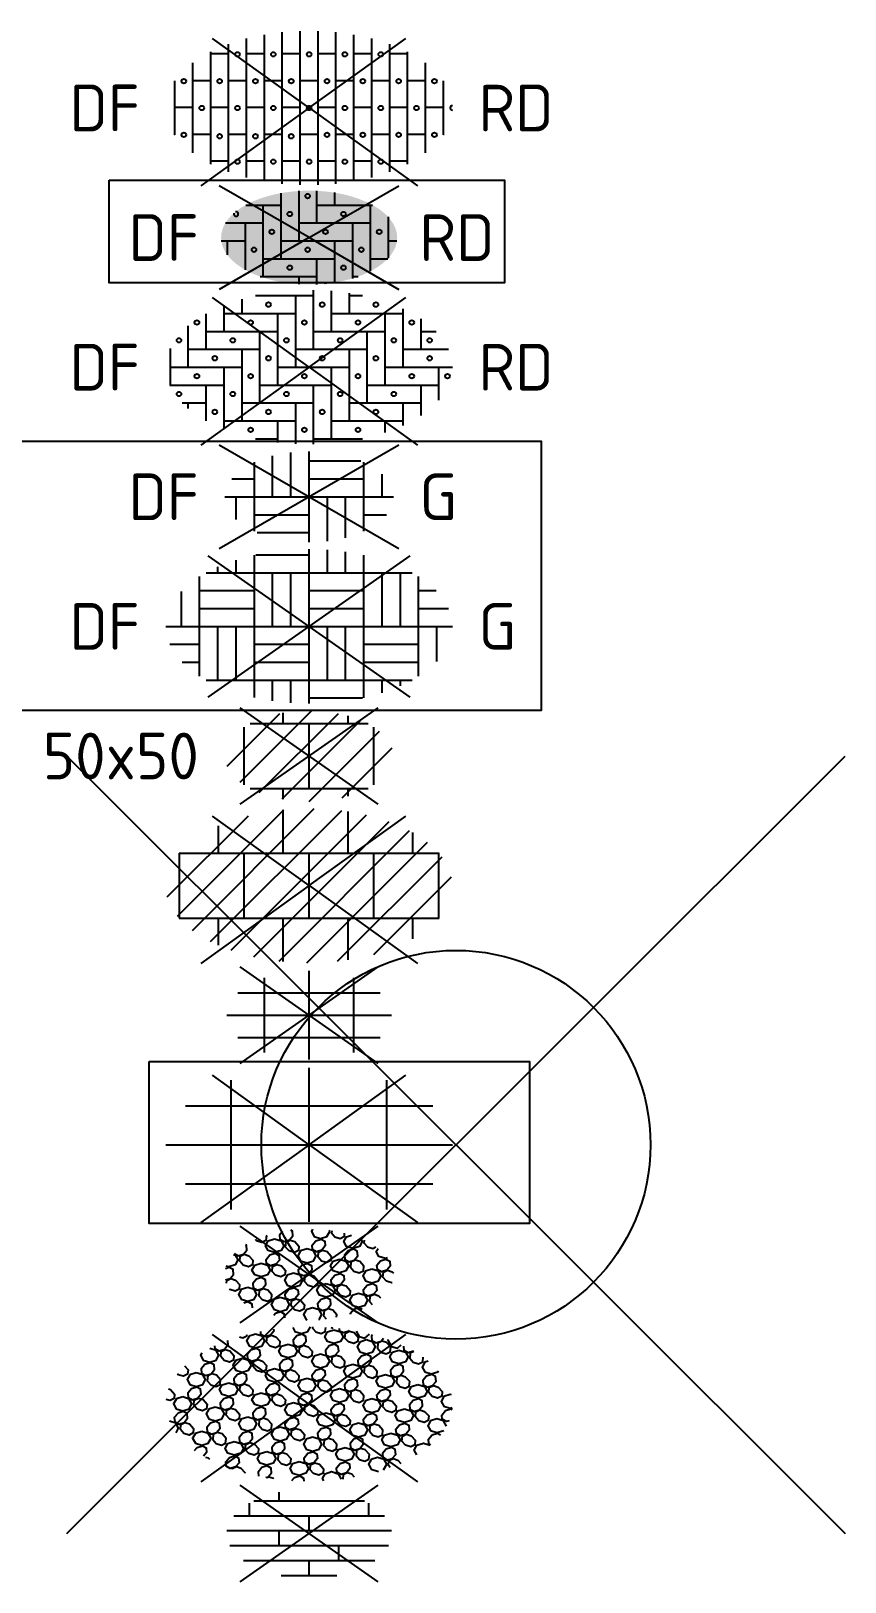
# Model space of a CAD drawing. Header units: metres. Extents: x -77 to 448, y 4806 to 5239.
# Drawn here: x -30.94 to -24.67, y 5007.63 to 5019.59 of the extents above; entities that cross this region are included whole.
import ezdxf
from ezdxf.enums import TextEntityAlignment as Align

# ---------------------------------------------------------------- set-up
doc = ezdxf.new("R2010")
doc.units = ezdxf.units.M
doc.header["$PDMODE"] = 35
doc.header["$PDSIZE"] = 3
doc.layers.add('V-WE-VH-OPENVERHARDING_STRAATBAKSTEEN-S', color=90, linetype='Continuous', lineweight=25)
doc.styles.add('NLCS-ISO', font='NLCS-ISO.ttf')

# ---------------------------------------------------------------- blocks, each defined once
blk = doc.blocks.new('V-SVH-PLANKEN_02_KL-SO')
for p, q in [((-2.662, -1.864), (2.662, 1.864)), ((2.662, -1.864), (-2.662, 1.864)), ((-2.138, 1.265), (0, 1.265)), ((-1.15, 1.265), (-1.15, 1.595)), ((0, 1.265), (2.138, 1.265)), ((-2.907, 0.69), (0, 0.69)), ((-2.3, 0.69), (-2.3, 1.18)), ((0, 0.69), (2.907, 0.69)), ((0, 0.115), (0, 0.69)), ((2.3, 0.69), (2.3, 1.18)), ((-3.17, 0.115), (0, 0.115)), ((-1.15, 0), (-1.15, 0.115)), ((0, 0.115), (3.17, 0.115)), ((-3.06, -0.46), (0, -0.46)), ((-1.15, -0.46), (-1.15, 0)), ((0, -0.46), (3.06, -0.46)), ((1.15, -1.035), (1.15, -0.46)), ((-2.529, -1.035), (0, -1.035)), ((0, -1.035), (2.529, -1.035)), ((0, -1.61), (0, -1.035)), ((-1.073, -1.61), (0, -1.61)), ((0, -1.61), (1.073, -1.61))]:
    blk.add_line(p, q)
at = {"style": 'NLCS-ISO'}
blk.add_attdef('FORMAAT', text='', height=1.8, dxfattribs=at).set_placement((-4.25, 0.115), align=Align.MIDDLE_RIGHT)
blk.add_attdef('KLEUR', text='', height=1.8, dxfattribs=at).set_placement((4.25, 0.115), align=Align.MIDDLE_LEFT)
at = {"style": 'NLCS-ISO', "flags": 1}
blk.add_attdef('FUNCTIE', text='', height=1.8, dxfattribs=at).set_placement((0, -2.635), align=Align.TOP_CENTER)
blk = doc.blocks.new('V-SVH-PUINVERHARDING-SO')
for q in [(-3.728, 2.684), (3.728, 2.684), (-4.172, -3.003), (4.172, -3.003)]:
    blk.add_line((0, 0), q)
at = {"flags": 128}
for points in [[(-3.148, 2.445), (-3.131, 2.268), (-3.264, 2.107), (-3.469, 2.044), (-3.626, 2.132), (-3.637, 2.24)], [(-2.687, 2.599), (-2.553, 2.558), (-2.396, 2.636), (-2.392, 2.682)], [(-1.368, 2.882), (-1.362, 2.817), (-1.495, 2.657), (-1.699, 2.594), (-1.857, 2.681), (-1.868, 2.8)], [(-0.648, 2.983), (-0.648, 2.983)], [(-0.633, 2.955), (-0.545, 2.795), (-0.294, 2.718), (-0.044, 2.795), (0.055, 2.975)], [(0.132, 2.974), (0.129, 2.933), (0.263, 2.782), (0.467, 2.719), (0.624, 2.797), (0.639, 2.955)], [(0.908, 2.935), (0.898, 2.926), (0.855, 2.939)], [(1.157, 2.909), (1.163, 2.842), (1.321, 2.755), (1.526, 2.818), (1.556, 2.855)], [(1.813, 2.81), (1.926, 2.607), (2.149, 2.537), (2.326, 2.691)], [(2.326, 2.691), (2.327, 2.698)], [(2.44, 2.669), (2.399, 2.619), (2.414, 2.454), (2.572, 2.366), (2.777, 2.43), (2.87, 2.542)], [(3.04, 2.484), (3.038, 2.468), (3.177, 2.218), (3.4, 2.149), (3.551, 2.279)], [(-4.138, 1.971), (-4.187, 1.884), (-4.083, 1.696), (-3.833, 1.618), (-3.583, 1.696), (-3.479, 1.884), (-3.583, 2.071), (-3.826, 2.146)], [(4.023, 2.039), (3.823, 1.977), (3.665, 2.065), (3.649, 2.234)], [(4.04, 2.029), (3.9, 1.959), (3.882, 1.767), (4.016, 1.616), (4.22, 1.553), (4.377, 1.631), (4.393, 1.804)], [(-4.801, 1.473), (-4.667, 1.323), (-4.684, 1.149), (-4.841, 1.07), (-5.045, 1.133), (-5.079, 1.171)], [(4.59, 1.656), (4.46, 1.616), (4.356, 1.428), (4.46, 1.241), (4.71, 1.163), (4.96, 1.241), (4.984, 1.284)], [(-5.418, 0.584), (-5.342, 0.56), (-5.186, 0.385), (-5.202, 0.21), (-5.359, 0.132), (-5.515, 0.18)], [(5.486, 0.353), (5.443, 0.366), (5.193, 0.289), (5.089, 0.101), (5.193, -0.086), (5.443, -0.164), (5.519, -0.14)], [(5.29, -0.859), (5.175, -0.65), (4.925, -0.572), (4.675, -0.65), (4.571, -0.837), (4.675, -1.025), (4.925, -1.102), (5.19, -1.02)], [(5.394, -0.644), (5.289, -0.677), (5.131, -0.589), (5.116, -0.423), (5.258, -0.252), (5.462, -0.189), (5.51, -0.216)], [(-5.13, -1.105), (-5.034, -0.931), (-5.138, -0.744), (-5.384, -0.667)], [(4.692, -1.571), (4.613, -1.528), (4.597, -1.361), (4.739, -1.191), (4.944, -1.127), (5.061, -1.193)], [(-4.416, -1.788), (-4.322, -1.674), (-4.117, -1.61), (-3.97, -1.692), (-3.953, -1.874), (-4.068, -2.013)], [(4.155, -1.961), (4.053, -1.775), (4.156, -1.588), (4.406, -1.51), (4.668, -1.591)], [(-3.832, -2.143), (-3.876, -2.094), (-3.988, -2.059)], [(-1.664, -2.837), (-1.584, -2.812), (-1.45, -2.651), (-1.468, -2.469), (-1.615, -2.387), (-1.82, -2.451), (-1.962, -2.622), (-1.946, -2.784)], [(2.871, -2.542), (2.991, -2.325), (2.887, -2.137), (2.637, -2.06), (2.387, -2.137), (2.283, -2.325), (2.387, -2.513), (2.677, -2.603)], [(3.128, -2.452), (3.06, -2.375), (3.078, -2.183), (3.235, -2.104), (3.415, -2.16), (3.53, -2.289)], [(-2.469, -2.661), (-2.469, -2.657), (-2.625, -2.482), (-2.806, -2.426), (-2.963, -2.505), (-2.963, -2.511)], [(-1.363, -2.883), (-1.374, -2.871), (-1.555, -2.815), (-1.615, -2.845)], [(-0.663, -2.953), (-0.569, -2.84), (-0.364, -2.776), (-0.217, -2.858), (-0.206, -2.973)], [(0.561, -2.96), (0.514, -2.875), (0.618, -2.687), (0.868, -2.609), (1.118, -2.687), (1.235, -2.9)], [(1.747, -2.822), (1.646, -2.71), (1.466, -2.654), (1.309, -2.733), (1.294, -2.892)]]:
    blk.add_lwpolyline(points, dxfattribs=at)
for points in [[(-2.064, 2.698), (-2.314, 2.621), (-2.417, 2.433), (-2.314, 2.246), (-2.064, 2.168), (-1.814, 2.246), (-1.71, 2.433), (-1.814, 2.621)], [(-1.466, 2.654), (-1.285, 2.598), (-1.129, 2.423), (-1.145, 2.248), (-1.302, 2.169), (-1.506, 2.233), (-1.641, 2.383), (-1.623, 2.575)], [(-0.275, 2.693), (-0.48, 2.629), (-0.622, 2.458), (-0.606, 2.292), (-0.448, 2.205), (-0.244, 2.268), (-0.11, 2.429), (-0.128, 2.611)], [(0.957, 2.859), (1.207, 2.782), (1.31, 2.594), (1.207, 2.407), (0.957, 2.329), (0.707, 2.407), (0.603, 2.594), (0.707, 2.782)], [(1.555, 2.815), (1.735, 2.759), (1.892, 2.584), (1.875, 2.409), (1.718, 2.33), (1.514, 2.394), (1.379, 2.544), (1.398, 2.736)], [(2.208, 2.471), (1.958, 2.393), (1.854, 2.206), (1.958, 2.018), (2.208, 1.94), (2.458, 2.018), (2.561, 2.205), (2.458, 2.393)], [(2.806, 2.426), (2.649, 2.347), (2.631, 2.156), (2.765, 2.005), (2.969, 1.941), (3.126, 2.02), (3.143, 2.195), (2.987, 2.37)], [(-3.235, 2.104), (-3.054, 2.048), (-2.898, 1.873), (-2.915, 1.698), (-3.071, 1.619), (-3.276, 1.683), (-3.41, 1.833), (-3.392, 2.025)], [(-2.044, 2.143), (-2.249, 2.079), (-2.391, 1.909), (-2.375, 1.743), (-2.218, 1.655), (-2.013, 1.719), (-1.88, 1.879), (-1.897, 2.061)], [(-0.813, 2.31), (-0.563, 2.232), (-0.459, 2.045), (-0.563, 1.857), (-0.813, 1.779), (-1.063, 1.857), (-1.166, 2.045), (-1.063, 2.232)], [(-0.215, 2.265), (-0.034, 2.209), (0.123, 2.034), (0.106, 1.859), (-0.051, 1.78), (-0.256, 1.844), (-0.39, 1.994), (-0.372, 2.187)], [(0.438, 1.921), (0.188, 1.843), (0.085, 1.656), (0.188, 1.468), (0.438, 1.391), (0.688, 1.468), (0.792, 1.656), (0.688, 1.843)], [(0.976, 2.304), (0.771, 2.241), (0.629, 2.07), (0.645, 1.904), (0.803, 1.816), (1.007, 1.88), (1.141, 2.04), (1.123, 2.222)], [(1.036, 1.877), (0.879, 1.798), (0.861, 1.606), (0.995, 1.455), (1.2, 1.392), (1.357, 1.47), (1.374, 1.645), (1.217, 1.82)], [(2.227, 1.915), (2.022, 1.852), (1.881, 1.681), (1.896, 1.515), (2.054, 1.428), (2.258, 1.491), (2.392, 1.651), (2.374, 1.834)], [(3.459, 2.082), (3.709, 2.005), (3.812, 1.817), (3.709, 1.629), (3.459, 1.552), (3.209, 1.63), (3.105, 1.817), (3.209, 2.004)], [(-4.351, 1.21), (-4.601, 1.133), (-4.705, 0.945), (-4.601, 0.758), (-4.351, 0.68), (-4.101, 0.758), (-3.998, 0.945), (-4.101, 1.133)], [(-3.814, 1.593), (-4.018, 1.53), (-4.16, 1.359), (-4.145, 1.193), (-3.987, 1.106), (-3.782, 1.169), (-3.649, 1.329), (-3.666, 1.512)], [(-2.582, 1.76), (-2.832, 1.682), (-2.936, 1.495), (-2.832, 1.307), (-2.582, 1.23), (-2.332, 1.307), (-2.228, 1.495), (-2.332, 1.682)], [(-2.563, 1.205), (-2.767, 1.141), (-2.909, 0.97), (-2.893, 0.804), (-2.736, 0.717), (-2.531, 0.781), (-2.398, 0.941), (-2.415, 1.123)], [(-1.984, 1.716), (-1.803, 1.659), (-1.647, 1.484), (-1.664, 1.309), (-1.82, 1.231), (-2.025, 1.294), (-2.159, 1.445), (-2.141, 1.637)], [(-1.331, 1.371), (-1.081, 1.294), (-0.977, 1.106), (-1.081, 0.919), (-1.331, 0.841), (-1.581, 0.919), (-1.685, 1.106), (-1.581, 1.294)], [(-0.793, 1.754), (-0.998, 1.691), (-1.14, 1.52), (-1.124, 1.354), (-0.967, 1.267), (-0.762, 1.33), (-0.629, 1.49), (-0.646, 1.672)], [(-0.733, 1.327), (-0.552, 1.271), (-0.396, 1.096), (-0.412, 0.921), (-0.569, 0.842), (-0.774, 0.906), (-0.908, 1.056), (-0.89, 1.248)], [(0.458, 1.366), (0.605, 1.284), (0.622, 1.102), (0.489, 0.942), (0.285, 0.878), (0.127, 0.966), (0.111, 1.131), (0.253, 1.302)], [(1.689, 1.532), (1.939, 1.455), (2.043, 1.267), (1.94, 1.08), (1.689, 1.002), (1.439, 1.08), (1.336, 1.267), (1.439, 1.455)], [(2.287, 1.488), (2.131, 1.409), (2.112, 1.217), (2.247, 1.067), (2.451, 1.003), (2.608, 1.082), (2.625, 1.257), (2.468, 1.432)], [(3.478, 1.526), (3.274, 1.463), (3.132, 1.293), (3.147, 1.127), (3.305, 1.039), (3.51, 1.103), (3.643, 1.263), (3.625, 1.445)], [(-4.332, 0.655), (-4.536, 0.591), (-4.678, 0.421), (-4.663, 0.255), (-4.505, 0.167), (-4.301, 0.231), (-4.167, 0.391), (-4.184, 0.573)], [(-3.753, 1.166), (-3.91, 1.087), (-3.928, 0.895), (-3.794, 0.745), (-3.59, 0.681), (-3.433, 0.76), (-3.416, 0.935), (-3.573, 1.11)], [(-3.1, 0.822), (-2.85, 0.744), (-2.747, 0.557), (-2.85, 0.369), (-3.1, 0.291), (-3.35, 0.369), (-3.454, 0.557), (-3.35, 0.744)], [(-2.502, 0.777), (-2.322, 0.721), (-2.165, 0.546), (-2.182, 0.371), (-2.339, 0.293), (-2.543, 0.356), (-2.677, 0.506), (-2.659, 0.699)], [(-1.311, 0.816), (-1.164, 0.734), (-1.147, 0.552), (-1.28, 0.392), (-1.485, 0.328), (-1.642, 0.416), (-1.658, 0.582), (-1.516, 0.753)], [(-0.08, 0.983), (-0.33, 0.905), (-0.433, 0.718), (-0.33, 0.53), (-0.08, 0.452), (0.17, 0.53), (0.274, 0.718), (0.17, 0.905)], [(0.518, 0.938), (0.699, 0.882), (0.855, 0.707), (0.839, 0.532), (0.682, 0.454), (0.477, 0.517), (0.343, 0.667), (0.361, 0.86)], [(1.709, 0.977), (1.504, 0.914), (1.362, 0.743), (1.378, 0.577), (1.536, 0.489), (1.74, 0.553), (1.873, 0.713), (1.856, 0.895)], [(2.941, 1.144), (3.191, 1.066), (3.294, 0.879), (3.191, 0.691), (2.941, 0.613), (2.691, 0.691), (2.587, 0.879), (2.691, 1.066)], [(3.539, 1.099), (3.382, 1.021), (3.364, 0.828), (3.498, 0.678), (3.702, 0.614), (3.859, 0.693), (3.876, 0.868), (3.719, 1.043)], [(4.192, 0.755), (4.442, 0.677), (4.545, 0.49), (4.442, 0.302), (4.192, 0.225), (3.942, 0.303), (3.838, 0.49), (3.941, 0.677)], [(4.729, 1.138), (4.525, 1.075), (4.383, 0.904), (4.398, 0.738), (4.556, 0.65), (4.76, 0.714), (4.894, 0.874), (4.877, 1.056)], [(4.79, 0.711), (4.97, 0.654), (5.127, 0.48), (5.11, 0.305), (4.953, 0.226), (4.749, 0.289), (4.615, 0.44), (4.633, 0.632)], [(-4.869, 0.272), (-5.119, 0.195), (-5.223, 0.007), (-5.12, -0.181), (-4.869, -0.258), (-4.619, -0.181), (-4.516, 0.007), (-4.619, 0.194)], [(-4.271, 0.228), (-4.091, 0.172), (-3.934, -0.004), (-3.951, -0.179), (-4.108, -0.257), (-4.312, -0.194), (-4.447, -0.043), (-4.428, 0.149)], [(-3.081, 0.266), (-3.285, 0.203), (-3.427, 0.032), (-3.412, -0.134), (-3.254, -0.221), (-3.049, -0.158), (-2.916, 0.002), (-2.933, 0.185)], [(-1.849, 0.433), (-1.599, 0.355), (-1.496, 0.168), (-1.599, -0.02), (-1.849, -0.097), (-2.099, -0.02), (-2.203, 0.168), (-2.099, 0.356)], [(-1.251, 0.389), (-1.07, 0.333), (-0.914, 0.157), (-0.931, -0.018), (-1.087, -0.096), (-1.292, -0.033), (-1.426, 0.118), (-1.408, 0.31)], [(-0.598, 0.044), (-0.848, -0.033), (-0.952, -0.221), (-0.848, -0.408), (-0.598, -0.486), (-0.348, -0.408), (-0.244, -0.221), (-0.348, -0.033)], [(-0.06, 0.427), (0.087, 0.346), (0.104, 0.164), (-0.029, 0.003), (-0.234, -0.06), (-0.391, 0.027), (-0.407, 0.193), (-0.265, 0.364)], [(0, 0), (0.181, -0.056), (0.337, -0.231), (0.32, -0.406), (0.164, -0.485), (-0.041, -0.421), (-0.175, -0.271), (-0.157, -0.079)], [(1.171, 0.594), (1.421, 0.516), (1.525, 0.329), (1.421, 0.141), (1.171, 0.064), (0.921, 0.142), (0.818, 0.329), (0.921, 0.517)], [(1.191, 0.039), (1.338, -0.043), (1.355, -0.225), (1.222, -0.385), (1.017, -0.449), (0.86, -0.362), (0.844, -0.195), (0.986, -0.025)], [(1.769, 0.55), (1.612, 0.471), (1.594, 0.279), (1.728, 0.128), (1.933, 0.065), (2.09, 0.144), (2.106, 0.318), (1.95, 0.494)], [(2.422, 0.205), (2.172, 0.128), (2.069, -0.06), (2.172, -0.247), (2.422, -0.325), (2.672, -0.247), (2.776, -0.06), (2.672, 0.128)], [(2.96, 0.588), (3.107, 0.506), (3.125, 0.325), (2.991, 0.164), (2.787, 0.1), (2.629, 0.188), (2.613, 0.354), (2.755, 0.525)], [(3.02, 0.161), (3.201, 0.105), (3.358, -0.07), (3.341, -0.245), (3.184, -0.324), (2.979, -0.26), (2.845, -0.11), (2.863, 0.082)], [(4.211, 0.2), (4.007, 0.136), (3.864, -0.034), (3.88, -0.201), (4.038, -0.288), (4.242, -0.224), (4.376, -0.064), (4.358, 0.118)], [(-4.85, -0.283), (-5.055, -0.347), (-5.197, -0.518), (-5.181, -0.683), (-5.023, -0.771), (-4.819, -0.707), (-4.685, -0.547), (-4.703, -0.365)], [(-3.618, -0.117), (-3.868, -0.194), (-3.972, -0.382), (-3.868, -0.569), (-3.618, -0.647), (-3.368, -0.569), (-3.265, -0.382), (-3.368, -0.194)], [(-3.02, -0.161), (-2.84, -0.217), (-2.683, -0.392), (-2.7, -0.567), (-2.857, -0.646), (-3.061, -0.582), (-3.195, -0.432), (-3.177, -0.24)], [(-2.367, -0.505), (-2.617, -0.583), (-2.721, -0.77), (-2.617, -0.958), (-2.367, -1.036), (-2.117, -0.958), (-2.014, -0.77), (-2.117, -0.583)], [(-1.83, -0.122), (-2.034, -0.186), (-2.176, -0.356), (-2.161, -0.522), (-2.003, -0.61), (-1.798, -0.546), (-1.665, -0.386), (-1.682, -0.204)], [(-1.769, -0.55), (-1.926, -0.628), (-1.944, -0.821), (-1.81, -0.971), (-1.606, -1.034), (-1.449, -0.956), (-1.432, -0.781), (-1.589, -0.606)], [(-0.579, -0.511), (-0.431, -0.593), (-0.414, -0.775), (-0.547, -0.935), (-0.752, -0.999), (-0.91, -0.911), (-0.925, -0.745), (-0.783, -0.574)], [(0.653, -0.344), (0.903, -0.422), (1.007, -0.609), (0.903, -0.797), (0.653, -0.875), (0.403, -0.797), (0.299, -0.609), (0.403, -0.422)], [(1.251, -0.389), (1.432, -0.445), (1.588, -0.62), (1.571, -0.795), (1.415, -0.873), (1.21, -0.81), (1.076, -0.659), (1.094, -0.467)], [(2.442, -0.35), (2.589, -0.432), (2.606, -0.614), (2.473, -0.774), (2.268, -0.838), (2.111, -0.75), (2.095, -0.584), (2.237, -0.413)], [(3.673, -0.183), (3.923, -0.261), (4.027, -0.448), (3.923, -0.636), (3.673, -0.714), (3.423, -0.636), (3.32, -0.448), (3.423, -0.261)], [(4.271, -0.228), (4.452, -0.284), (4.609, -0.459), (4.592, -0.634), (4.435, -0.712), (4.23, -0.649), (4.097, -0.499), (4.114, -0.306)], [(-4.79, -0.711), (-4.609, -0.767), (-4.453, -0.942), (-4.469, -1.117), (-4.626, -1.195), (-4.831, -1.132), (-4.965, -0.982), (-4.947, -0.789)], [(-4.137, -1.055), (-4.387, -1.133), (-4.49, -1.32), (-4.387, -1.508), (-4.137, -1.585), (-3.887, -1.508), (-3.783, -1.32), (-3.887, -1.132)], [(-3.599, -0.672), (-3.804, -0.735), (-3.946, -0.906), (-3.93, -1.072), (-3.772, -1.16), (-3.568, -1.096), (-3.434, -0.936), (-3.452, -0.754)], [(-3.539, -1.099), (-3.696, -1.178), (-3.714, -1.37), (-3.579, -1.521), (-3.375, -1.584), (-3.218, -1.506), (-3.202, -1.331), (-3.358, -1.155)], [(-2.348, -1.061), (-2.552, -1.124), (-2.694, -1.295), (-2.679, -1.461), (-2.521, -1.548), (-2.317, -1.485), (-2.183, -1.324), (-2.201, -1.142)], [(-1.116, -0.894), (-1.366, -0.971), (-1.47, -1.159), (-1.366, -1.346), (-1.116, -1.424), (-0.866, -1.347), (-0.763, -1.159), (-0.866, -0.972)], [(-0.518, -0.938), (-0.338, -0.994), (-0.181, -1.17), (-0.198, -1.344), (-0.355, -1.423), (-0.559, -1.36), (-0.693, -1.209), (-0.675, -1.017)], [(0.672, -0.9), (0.468, -0.963), (0.326, -1.134), (0.342, -1.3), (0.499, -1.387), (0.704, -1.324), (0.837, -1.163), (0.82, -0.981)], [(1.904, -0.733), (1.654, -0.81), (1.551, -0.998), (1.654, -1.185), (1.904, -1.263), (2.154, -1.186), (2.258, -0.998), (2.154, -0.81)], [(2.502, -0.777), (2.345, -0.856), (2.327, -1.048), (2.461, -1.199), (2.666, -1.262), (2.823, -1.183), (2.839, -1.009), (2.683, -0.833)], [(3.155, -1.121), (3.405, -1.199), (3.509, -1.387), (3.405, -1.574), (3.155, -1.652), (2.905, -1.574), (2.802, -1.387), (2.905, -1.199)], [(3.693, -0.739), (3.84, -0.821), (3.858, -1.002), (3.724, -1.163), (3.52, -1.226), (3.362, -1.139), (3.346, -0.973), (3.488, -0.802)], [(3.753, -1.166), (3.934, -1.222), (4.09, -1.397), (4.074, -1.572), (3.917, -1.651), (3.712, -1.587), (3.578, -1.437), (3.596, -1.245)], [(-2.886, -1.443), (-2.636, -1.521), (-2.532, -1.709), (-2.636, -1.896), (-2.886, -1.974), (-3.136, -1.896), (-3.239, -1.709), (-3.136, -1.521)], [(-2.288, -1.488), (-2.107, -1.544), (-1.951, -1.719), (-1.967, -1.894), (-2.124, -1.973), (-2.328, -1.909), (-2.463, -1.759), (-2.444, -1.567)], [(-1.097, -1.449), (-1.301, -1.513), (-1.443, -1.683), (-1.428, -1.849), (-1.27, -1.937), (-1.065, -1.873), (-0.932, -1.713), (-0.949, -1.531)], [(0.135, -1.283), (-0.115, -1.36), (-0.219, -1.548), (-0.115, -1.735), (0.135, -1.813), (0.385, -1.735), (0.488, -1.548), (0.385, -1.36)], [(0.733, -1.327), (0.576, -1.406), (0.558, -1.598), (0.692, -1.748), (0.896, -1.812), (1.053, -1.733), (1.07, -1.558), (0.913, -1.383)], [(1.386, -1.671), (1.636, -1.749), (1.739, -1.936), (1.636, -2.124), (1.386, -2.202), (1.136, -2.124), (1.032, -1.936), (1.136, -1.749)], [(1.924, -1.288), (1.719, -1.352), (1.577, -1.522), (1.593, -1.688), (1.75, -1.776), (1.955, -1.712), (2.088, -1.552), (2.071, -1.37)], [(1.984, -1.716), (1.827, -1.794), (1.809, -1.987), (1.943, -2.137), (2.148, -2.2), (2.304, -2.122), (2.321, -1.947), (2.165, -1.772)], [(3.175, -1.677), (2.97, -1.74), (2.828, -1.911), (2.844, -2.077), (3.001, -2.165), (3.206, -2.101), (3.339, -1.941), (3.322, -1.759)], [(-2.866, -1.999), (-2.719, -2.081), (-2.702, -2.263), (-2.835, -2.423), (-3.039, -2.487), (-3.197, -2.399), (-3.213, -2.233), (-3.071, -2.062)], [(-1.634, -1.832), (-1.384, -1.91), (-1.281, -2.097), (-1.384, -2.285), (-1.634, -2.363), (-1.884, -2.285), (-1.988, -2.097), (-1.884, -1.91)], [(-1.036, -1.877), (-1.193, -1.955), (-1.212, -2.148), (-1.077, -2.298), (-0.873, -2.361), (-0.716, -2.283), (-0.699, -2.108), (-0.856, -1.933)], [(-0.383, -2.221), (-0.133, -2.298), (-0.03, -2.486), (-0.133, -2.673), (-0.383, -2.751), (-0.633, -2.674), (-0.737, -2.486), (-0.633, -2.298)], [(0.154, -1.838), (0.302, -1.92), (0.319, -2.102), (0.186, -2.262), (-0.019, -2.326), (-0.177, -2.238), (-0.192, -2.072), (-0.05, -1.901)], [(0.215, -2.265), (0.395, -2.321), (0.552, -2.496), (0.535, -2.671), (0.378, -2.75), (0.174, -2.686), (0.04, -2.536), (0.058, -2.344)], [(1.405, -2.227), (1.553, -2.308), (1.57, -2.49), (1.437, -2.651), (1.232, -2.714), (1.074, -2.627), (1.059, -2.461), (1.201, -2.29)]]:
    blk.add_lwpolyline(points, close=True, dxfattribs=at)
at = {"style": 'NLCS-ISO', "flags": 1}
blk.add_attdef('FUNCTIE', text='', height=1.8, dxfattribs=at).set_placement((0, -3.975), align=Align.TOP_CENTER)
blk = doc.blocks.new('V-SVH-PUINVERHARDING_KL-SO')
for p, q in [((-2.662, -1.864), (2.662, 1.864)), ((2.662, -1.864), (-2.662, 1.864))]:
    blk.add_line(p, q)
at = {"flags": 128}
for points in [[(-1.664, 1.503), (-1.647, 1.484), (-1.664, 1.309), (-1.82, 1.231), (-2.025, 1.294), (-2.073, 1.348)], [(-1.023, 1.66), (-1.14, 1.52), (-1.124, 1.354), (-0.967, 1.267), (-0.762, 1.33), (-0.629, 1.49), (-0.646, 1.672), (-0.709, 1.707)], [(0.136, 1.748), (0.085, 1.656), (0.188, 1.468), (0.438, 1.391), (0.688, 1.468), (0.792, 1.656), (0.767, 1.7)], [(0.869, 1.686), (0.861, 1.606), (0.995, 1.455), (1.2, 1.392), (1.357, 1.47), (1.368, 1.587)], [(1.976, 1.389), (2.043, 1.267), (1.94, 1.08), (1.689, 1.002), (1.439, 1.08), (1.336, 1.267), (1.439, 1.455), (1.629, 1.514)], [(2.122, 1.325), (2.112, 1.217), (2.247, 1.067), (2.451, 1.003), (2.576, 1.066)], [(-2.921, 0.766), (-2.85, 0.744), (-2.747, 0.557), (-2.85, 0.369), (-3.1, 0.291), (-3.194, 0.321)], [(-2.888, 0.802), (-2.736, 0.717), (-2.531, 0.781), (-2.398, 0.941), (-2.415, 1.123), (-2.456, 1.145)], [(3.024, 0.639), (2.941, 0.613), (2.691, 0.691), (2.587, 0.879), (2.658, 1.006)], [(-3.225, -0.212), (-3.049, -0.158), (-2.916, 0.002), (-2.933, 0.185), (-3.081, 0.266)], [(3.195, -0.318), (3.184, -0.324), (2.979, -0.26), (2.845, -0.11), (2.863, 0.082), (3.02, 0.161)], [(-3.187, -0.343), (-3.177, -0.24), (-3.02, -0.161)], [(-2.186, -1.295), (-2.201, -1.142), (-2.348, -1.061)], [(2.762, -0.922), (2.683, -0.833), (2.502, -0.777)], [(-0.936, -1.676), (-0.949, -1.531), (-1.097, -1.449)], [(0.377, -1.738), (0.385, -1.735), (0.488, -1.548), (0.385, -1.36), (0.135, -1.283)], [(1.061, -1.654), (1.07, -1.558), (0.913, -1.383), (0.733, -1.327)], [(2.049, -1.358), (1.924, -1.288)]]:
    blk.add_lwpolyline(points, dxfattribs=at)
for points in [[(-1.331, 1.371), (-1.081, 1.294), (-0.977, 1.106), (-1.081, 0.919), (-1.331, 0.841), (-1.581, 0.919), (-1.685, 1.106), (-1.581, 1.294)], [(-0.733, 1.327), (-0.552, 1.271), (-0.396, 1.096), (-0.412, 0.921), (-0.569, 0.842), (-0.774, 0.906), (-0.908, 1.056), (-0.89, 1.248)], [(0.458, 1.366), (0.605, 1.284), (0.622, 1.102), (0.489, 0.942), (0.285, 0.878), (0.127, 0.966), (0.111, 1.131), (0.253, 1.302)], [(-2.502, 0.777), (-2.322, 0.721), (-2.165, 0.546), (-2.182, 0.371), (-2.339, 0.293), (-2.543, 0.356), (-2.677, 0.506), (-2.659, 0.699)], [(-1.311, 0.816), (-1.164, 0.734), (-1.147, 0.552), (-1.28, 0.392), (-1.485, 0.328), (-1.642, 0.416), (-1.658, 0.582), (-1.516, 0.753)], [(-0.08, 0.983), (-0.33, 0.905), (-0.433, 0.718), (-0.33, 0.53), (-0.08, 0.452), (0.17, 0.53), (0.274, 0.718), (0.17, 0.905)], [(0.518, 0.938), (0.699, 0.882), (0.855, 0.707), (0.839, 0.532), (0.682, 0.454), (0.477, 0.517), (0.343, 0.667), (0.361, 0.86)], [(1.709, 0.977), (1.504, 0.914), (1.362, 0.743), (1.378, 0.577), (1.536, 0.489), (1.74, 0.553), (1.873, 0.713), (1.856, 0.895)], [(-1.849, 0.433), (-1.599, 0.355), (-1.496, 0.168), (-1.599, -0.02), (-1.849, -0.097), (-2.099, -0.02), (-2.203, 0.168), (-2.099, 0.356)], [(-1.251, 0.389), (-1.07, 0.333), (-0.914, 0.157), (-0.931, -0.018), (-1.087, -0.096), (-1.292, -0.033), (-1.426, 0.118), (-1.408, 0.31)], [(-0.598, 0.044), (-0.848, -0.033), (-0.952, -0.221), (-0.848, -0.408), (-0.598, -0.486), (-0.348, -0.408), (-0.244, -0.221), (-0.348, -0.033)], [(-0.06, 0.427), (0.087, 0.346), (0.104, 0.164), (-0.029, 0.003), (-0.234, -0.06), (-0.391, 0.027), (-0.407, 0.193), (-0.265, 0.364)], [(0, 0), (0.181, -0.056), (0.337, -0.231), (0.32, -0.406), (0.164, -0.485), (-0.041, -0.421), (-0.175, -0.271), (-0.157, -0.079)], [(1.171, 0.594), (1.421, 0.516), (1.525, 0.329), (1.421, 0.141), (1.171, 0.064), (0.921, 0.142), (0.818, 0.329), (0.921, 0.517)], [(1.191, 0.039), (1.338, -0.043), (1.355, -0.225), (1.222, -0.385), (1.017, -0.449), (0.86, -0.362), (0.844, -0.195), (0.986, -0.025)], [(1.769, 0.55), (1.612, 0.471), (1.594, 0.279), (1.728, 0.128), (1.933, 0.065), (2.09, 0.144), (2.106, 0.318), (1.95, 0.494)], [(2.422, 0.205), (2.172, 0.128), (2.069, -0.06), (2.172, -0.247), (2.422, -0.325), (2.672, -0.247), (2.776, -0.06), (2.672, 0.128)], [(2.96, 0.588), (3.107, 0.506), (3.125, 0.325), (2.991, 0.164), (2.787, 0.1), (2.629, 0.188), (2.613, 0.354), (2.755, 0.525)], [(-2.367, -0.505), (-2.617, -0.583), (-2.721, -0.77), (-2.617, -0.958), (-2.367, -1.036), (-2.117, -0.958), (-2.014, -0.77), (-2.117, -0.583)], [(-1.83, -0.122), (-2.034, -0.186), (-2.176, -0.356), (-2.161, -0.522), (-2.003, -0.61), (-1.798, -0.546), (-1.665, -0.386), (-1.682, -0.204)], [(-1.769, -0.55), (-1.926, -0.628), (-1.944, -0.821), (-1.81, -0.971), (-1.606, -1.034), (-1.449, -0.956), (-1.432, -0.781), (-1.589, -0.606)], [(-0.579, -0.511), (-0.431, -0.593), (-0.414, -0.775), (-0.547, -0.935), (-0.752, -0.999), (-0.91, -0.911), (-0.925, -0.745), (-0.783, -0.574)], [(0.653, -0.344), (0.903, -0.422), (1.007, -0.609), (0.903, -0.797), (0.653, -0.875), (0.403, -0.797), (0.299, -0.609), (0.403, -0.422)], [(1.251, -0.389), (1.432, -0.445), (1.588, -0.62), (1.571, -0.795), (1.415, -0.873), (1.21, -0.81), (1.076, -0.659), (1.094, -0.467)], [(2.442, -0.35), (2.589, -0.432), (2.606, -0.614), (2.473, -0.774), (2.268, -0.838), (2.111, -0.75), (2.095, -0.584), (2.237, -0.413)], [(-1.116, -0.894), (-1.366, -0.971), (-1.47, -1.159), (-1.366, -1.346), (-1.116, -1.424), (-0.866, -1.347), (-0.763, -1.159), (-0.866, -0.972)], [(-0.518, -0.938), (-0.338, -0.994), (-0.181, -1.17), (-0.198, -1.344), (-0.355, -1.423), (-0.559, -1.36), (-0.693, -1.209), (-0.675, -1.017)], [(0.672, -0.9), (0.468, -0.963), (0.326, -1.134), (0.342, -1.3), (0.499, -1.387), (0.704, -1.324), (0.837, -1.163), (0.82, -0.981)], [(1.904, -0.733), (1.654, -0.81), (1.551, -0.998), (1.654, -1.185), (1.904, -1.263), (2.154, -1.186), (2.258, -0.998), (2.154, -0.81)]]:
    blk.add_lwpolyline(points, close=True, dxfattribs=at)
for points in [[(-3.081, 0.266), (-3.223, 0.222)], [(3.02, 0.161), (3.201, 0.105), (3.248, 0.053)], [(-3.02, -0.161), (-2.84, -0.217), (-2.683, -0.392), (-2.7, -0.567), (-2.857, -0.646), (-3.061, -0.582), (-3.072, -0.571)], [(-2.348, -1.061), (-2.511, -1.111)], [(2.502, -0.777), (2.345, -0.856), (2.327, -1.048), (2.429, -1.162)], [(-1.097, -1.449), (-1.301, -1.513), (-1.364, -1.588)], [(0.135, -1.283), (-0.115, -1.36), (-0.219, -1.548), (-0.115, -1.735), (-0.07, -1.749)], [(0.733, -1.327), (0.576, -1.406), (0.558, -1.598), (0.661, -1.713)], [(1.924, -1.288), (1.719, -1.352), (1.577, -1.522), (1.578, -1.529)]]:
    blk.add_lwpolyline(points)
at = {"style": 'NLCS-ISO'}
blk.add_attdef('FORMAAT', text='', height=1.8, dxfattribs=at).set_placement((-4.25, 0), align=Align.MIDDLE_RIGHT)
blk.add_attdef('KLEUR', text='', height=1.8, dxfattribs=at).set_placement((4.25, 0), align=Align.MIDDLE_LEFT)
at = {"style": 'NLCS-ISO', "flags": 1}
blk.add_attdef('FUNCTIE', text='', height=1.8, dxfattribs=at).set_placement((0, -2.75), align=Align.TOP_CENTER)
blk = doc.blocks.new('V-SVH-ROOSTER-SO')
for p, q in [((0, 0), (-3.728, 2.684)), ((-3, 0), (-3, 2.498)), ((0, 0), (0, 2.975)), ((0, 0), (3.728, 2.684)), ((3, 0), (3, 2.498)), ((-4.771, 1.5), (4.771, 1.5)), ((0, 0), (-4.172, -3.003)), ((-5.525, 0), (5.525, 0)), ((-3, -2.498), (-3, 0)), ((0, -2.975), (0, 0)), ((0, 0), (4.172, -3.003)), ((3, -2.498), (3, 0)), ((-4.771, -1.5), (4.771, -1.5))]:
    blk.add_line(p, q)
blk.add_point((5.658, 0))
at = {"style": 'NLCS-ISO'}
blk.add_attdef('KLEUR', text='', height=1.8, dxfattribs=at).set_placement((6.525, 0), align=Align.MIDDLE_LEFT)
blk = doc.blocks.new('V-SVH-ROOSTER_KL-SO')
for p, q in [((-2.662, -1.864), (2.662, 1.864)), ((2.662, -1.864), (-2.662, 1.864)), ((-1.725, 0), (-1.725, 1.436)), ((0, 0), (0, 1.711)), ((1.725, 0), (1.725, 1.436)), ((-2.744, 0.862), (2.744, 0.862)), ((-3.177, 0), (3.177, 0)), ((-1.725, -1.436), (-1.725, 0)), ((0, -1.711), (0, 0)), ((1.725, -1.436), (1.725, 0)), ((-2.744, -0.862), (2.744, -0.862))]:
    blk.add_line(p, q)
at = {"style": 'NLCS-ISO'}
blk.add_attdef('FORMAAT', text='', height=1.8, dxfattribs=at).set_placement((-4.25, 0), align=Align.MIDDLE_RIGHT)
blk.add_attdef('KLEUR', text='', height=1.8, dxfattribs=at).set_placement((4.25, 0), align=Align.MIDDLE_LEFT)
at = {"style": 'NLCS-ISO', "flags": 1}
blk.add_attdef('FUNCTIE', text='', height=1.8, dxfattribs=at).set_placement((0, -2.75), align=Align.TOP_CENTER)
blk = doc.blocks.new('V-SVH-RUBBERTEGEL_500X500_HALFST-SO')
for p, q in [((-5.467, -0.43), (-2.342, 2.695)), ((-5.078, -1.173), (-0.977, 2.928)), ((-4.5, -1.726), (0.199, 2.973)), ((-3.801, -2.159), (1.255, 2.897)), ((0, 0), (-3.728, 2.684)), ((-3.007, -2.496), (2.215, 2.726)), ((-2.126, -2.746), (3.088, 2.467)), ((-1, 1.25), (-1, 2.926)), ((0, 0), (3.728, 2.684)), ((1.5, 1.25), (1.5, 2.863)), ((-3.5, 1.25), (-3.5, 2.302)), ((-1.157, -2.909), (3.873, 2.122)), ((4, 1.25), (4, 2.052)), ((-5.014, 1.25), (5.014, 1.25)), ((-5, -1.25), (-5, 1.25)), ((-2.5, -1.25), (-2.5, 1.25)), ((-0.091, -2.975), (4.562, 1.678)), ((0, -1.25), (0, 1.25)), ((2.5, -1.25), (2.5, 1.25)), ((5, -1.25), (5, 1.25)), ((1.099, -2.916), (5.125, 1.111)), ((0, 0), (-4.172, -3.003)), ((2.49, -2.656), (5.488, 0.342)), ((0, 0), (4.172, -3.003)), ((-5.014, -1.25), (5.014, -1.25)), ((-3.5, -2.302), (-3.5, -1.25)), ((-1, -2.926), (-1, -1.25)), ((1.5, -2.863), (1.5, -1.25)), ((4, -2.052), (4, -1.25))]:
    blk.add_line(p, q)
at = {"style": 'NLCS-ISO'}
blk.add_attdef('FORMAAT', text='', height=1.8, dxfattribs=at).set_placement((-6.525, 0), align=Align.MIDDLE_RIGHT)
blk.add_attdef('KLEUR', text='', height=1.8, dxfattribs=at).set_placement((6.525, 0), align=Align.MIDDLE_LEFT)
at = {"style": 'NLCS-ISO', "flags": 1}
blk.add_attdef('FUNCTIE', text='', height=1.8, dxfattribs=at).set_placement((0, -3.975), align=Align.TOP_CENTER)
blk = doc.blocks.new('V-SVH-RUBBERTEGEL_500X500_HALFST_KL-SO')
for p, q in [((-2.662, -1.864), (2.662, 1.864)), ((2.662, -1.864), (-2.662, 1.864)), ((-3.166, -0.393), (-1.134, 1.64)), ((-2.653, -1.01), (0.106, 1.749)), ((-2.274, 1.25), (2.274, 1.25)), ((-1.922, -1.411), (1.13, 1.641)), ((-1.037, -1.658), (1.999, 1.379)), ((-1, 1.25), (-1, 1.665)), ((0, -1.25), (0, 1.25)), ((1.5, 1.25), (1.5, 1.552)), ((-2.5, -1.118), (-2.5, 1.118)), ((0.002, -1.75), (2.714, 0.962)), ((2.5, -1.118), (2.5, 1.118)), ((1.273, -1.61), (3.197, 0.313)), ((-2.274, -1.25), (2.274, -1.25)), ((-1, -1.665), (-1, -1.25)), ((1.5, -1.552), (1.5, -1.25))]:
    blk.add_line(p, q)
at = {"style": 'NLCS-ISO'}
blk.add_attdef('FORMAAT', text='', height=1.8, dxfattribs=at).set_placement((-4.25, 0), align=Align.MIDDLE_RIGHT)
blk.add_attdef('KLEUR', text='', height=1.8, dxfattribs=at).set_placement((4.25, 0), align=Align.MIDDLE_LEFT)
at = {"style": 'NLCS-ISO', "flags": 1}
blk.add_attdef('FUNCTIE', text='', height=1.8, dxfattribs=at).set_placement((0, -2.75), align=Align.TOP_CENTER)
blk = doc.blocks.new('V-SVH-SBS_DIKFORMAAT_BLOK-SO')
for p, q in [((-3.891, -2.724), (3.891, 2.724)), ((3.891, -2.724), (-3.891, 2.724)), ((-2.814, 2.071), (-2.814, 2.56)), ((-2.111, 0.001), (-2.111, 2.749)), ((-2.058, 2.761), (-0.001, 2.761)), ((0, 0.001), (0, 2.975)), ((0.703, 2.071), (0.703, 2.951)), ((1.407, 2.071), (1.407, 2.877)), ((2.11, 0.001), (2.11, 2.75)), ((-4.221, 0.001), (-4.221, 1.92)), ((-3.966, 2.071), (-0.001, 2.071)), ((-3.518, 2.071), (-3.518, 2.294)), ((-1.408, 0.001), (-1.408, 2.071)), ((-0.704, 0.001), (-0.704, 2.071)), ((0, 2.071), (3.966, 2.071)), ((2.813, 0.001), (2.813, 2.071)), ((3.517, 0.001), (3.517, 2.071)), ((4.221, 0.001), (4.221, 1.92)), ((-4.925, 0.001), (-4.925, 1.348)), ((-4.221, 1.381), (-2.111, 1.381)), ((0, 1.381), (2.11, 1.381)), ((4.221, 1.381), (4.894, 1.381)), ((-4.221, 0.691), (-2.111, 0.691)), ((0, 0.691), (2.11, 0.691)), ((4.221, 0.691), (5.374, 0.691)), ((-5.525, 0.001), (-4.222, 0.001)), ((-4.221, 0.001), (-0.001, 0.001)), ((-4.221, -1.92), (-4.221, 0)), ((-3.518, -2.07), (-3.518, 0)), ((-2.814, -2.07), (-2.814, 0)), ((-2.111, -2.749), (-2.111, 0)), ((0, 0.001), (4.22, 0.001)), ((0, -2.975), (0, 0)), ((0.703, -2.07), (0.703, 0)), ((1.407, -2.07), (1.407, 0)), ((2.11, -2.75), (2.11, 0)), ((4.221, 0.001), (5.525, 0.001)), ((4.221, -1.92), (4.221, 0)), ((4.924, -1.349), (4.924, 0)), ((-5.374, -0.69), (-4.222, -0.69)), ((-2.111, -0.69), (-0.001, -0.69)), ((2.11, -0.69), (4.22, -0.69)), ((-4.895, -1.38), (-4.222, -1.38)), ((-2.111, -1.38), (-0.001, -1.38)), ((2.11, -1.38), (4.22, -1.38)), ((-3.968, -2.07), (-0.001, -2.07)), ((-1.408, -2.877), (-1.408, -2.07)), ((-0.704, -2.951), (-0.704, -2.07)), ((0, -2.07), (3.968, -2.07)), ((2.813, -2.56), (2.813, -2.07)), ((3.517, -2.295), (3.517, -2.07)), ((0, -2.76), (2.062, -2.76))]:
    blk.add_line(p, q)
at = {"style": 'NLCS-ISO'}
blk.add_attdef('FORMAAT', text='', height=1.8, dxfattribs=at).set_placement((-6.525, 0), align=Align.MIDDLE_RIGHT)
blk.add_attdef('KLEUR', text='', height=1.8, dxfattribs=at).set_placement((6.525, 0), align=Align.MIDDLE_LEFT)
at = {"style": 'NLCS-ISO', "flags": 1}
blk.add_attdef('FUNCTIE', text='', height=1.8, dxfattribs=at).set_placement((0, -3.975), align=Align.TOP_CENTER)
blk = doc.blocks.new('V-SVH-SBS_DIKFORMAAT_BLOK_KL-SO')
for p, q in [((-3.464, -2), (3.464, 2)), ((-3.464, 2), (3.464, -2)), ((-2.111, 0.001), (-2.111, 1.331)), ((-1.408, 0.001), (-1.408, 1.577)), ((-0.704, 0.001), (-0.704, 1.708)), ((0, 0.001), (0, 1.75)), ((0, 1.381), (1.996, 1.381)), ((2.11, 0.001), (2.11, 1.331)), ((-2.986, 0.691), (-2.111, 0.691)), ((0, 0.691), (2.11, 0.691)), ((2.813, 0.001), (2.813, 0.876)), ((-3.25, 0.001), (-0.001, 0.001)), ((-2.814, -0.875), (-2.814, 0)), ((-2.111, -1.331), (-2.111, 0)), ((0, 0.001), (3.25, 0.001)), ((0, -1.75), (0, 0)), ((0.703, -1.709), (0.703, 0)), ((1.407, -1.578), (1.407, 0)), ((2.11, -1.331), (2.11, 0)), ((-2.111, -0.69), (-0.001, -0.69)), ((2.11, -0.69), (2.987, -0.69)), ((-1.999, -1.38), (-0.001, -1.38))]:
    blk.add_line(p, q)
at = {"style": 'NLCS-ISO'}
blk.add_attdef('FORMAAT', text='', height=1.8, dxfattribs=at).set_placement((-4.25, 0), align=Align.MIDDLE_RIGHT)
blk.add_attdef('KLEUR', text='', height=1.8, dxfattribs=at).set_placement((4.25, 0), align=Align.MIDDLE_LEFT)
at = {"style": 'NLCS-ISO', "flags": 1}
blk.add_attdef('FUNCTIE', text='', height=1.8, dxfattribs=at).set_placement((0, -2.75), align=Align.TOP_CENTER)
blk = doc.blocks.new('V-SVH-SBS_DIKFORMAAT_ELLEBOOG-SO')
for p, q in [((0, 0), (-3.728, 2.684)), ((-2.6, 2.625), (-2.6, 2.07)), ((-2.062, 2.76), (0.16, 2.76)), ((-1.91, 2.792), (-1.91, 2.76)), ((-0.53, 2.76), (-0.53, 0)), ((0, 0), (3.728, 2.684)), ((0.16, 2.974), (0.16, 0.69)), ((0.85, 2.94), (0.85, 1.38)), ((1.54, 2.857), (1.54, 2.07)), ((1.54, 2.76), (2.062, 2.76)), ((-3.98, 2.064), (-3.98, 0.69)), ((-3.29, 2.39), (-3.29, 1.38)), ((-3.29, 2.07), (-0.53, 2.07)), ((-1.22, 2.07), (-1.22, -0.69)), ((0.85, 2.07), (3.61, 2.07)), ((2.92, 2.07), (2.92, -0.69)), ((3.61, 2.252), (3.61, 0)), ((4.3, 1.868), (4.3, 0.69)), ((-4.67, 1.59), (-4.67, 0)), ((-3.98, 1.38), (-1.22, 1.38)), ((-1.91, 1.38), (-1.91, -1.38)), ((0.16, 1.38), (2.92, 1.38)), ((2.23, 1.38), (2.23, -1.38)), ((4.3, 1.38), (4.895, 1.38)), ((-5.36, 0.722), (-5.36, -0.69)), ((-4.67, 0.69), (-1.91, 0.69)), ((-2.6, 0.69), (-2.6, -2.07)), ((-0.53, 0.69), (2.23, 0.69)), ((1.54, 0.69), (1.54, -2.07)), ((3.61, 0.69), (5.374, 0.69)), ((0, 0), (-4.172, -3.003)), ((-5.36, 0), (-2.6, 0)), ((-3.29, 0), (-3.29, -2.39)), ((-1.22, 0), (1.54, 0)), ((0, 0), (4.172, -3.003)), ((0.85, 0), (0.85, -2.76)), ((2.92, 0), (5.525, 0)), ((4.99, 0), (4.99, -1.277)), ((-5.374, -0.69), (-3.29, -0.69)), ((-3.98, -0.69), (-3.98, -2.064)), ((-1.91, -0.69), (0.85, -0.69)), ((0.16, -0.69), (0.16, -2.974)), ((2.23, -0.69), (4.99, -0.69)), ((4.3, -0.69), (4.3, -1.868)), ((-4.895, -1.38), (-3.98, -1.38)), ((-4.67, -1.38), (-4.67, -1.59)), ((-2.6, -1.38), (0.16, -1.38)), ((-0.53, -1.38), (-0.53, -2.961)), ((1.54, -1.38), (4.3, -1.38)), ((3.61, -1.38), (3.61, -2.252)), ((-3.29, -2.07), (-0.53, -2.07)), ((-1.22, -2.07), (-1.22, -2.902)), ((0.85, -2.07), (3.61, -2.07)), ((2.92, -2.07), (2.92, -2.526)), ((-2.062, -2.76), (-1.22, -2.76)), ((0.16, -2.76), (2.062, -2.76))]:
    blk.add_line(p, q)
for centre in [(-1.565, 2.415), (0.505, 2.415), (2.575, 2.415), (-4.325, 1.725), (-2.255, 1.725), (-0.185, 1.725), (1.885, 1.725), (3.955, 1.725), (-5.015, 1.035), (-2.945, 1.035), (-0.875, 1.035), (1.195, 1.035), (3.265, 1.035), (4.645, 1.035), (-3.635, 0.345), (-1.565, 0.345), (0.505, 0.345), (2.575, 0.345), (4.645, 0.345), (-4.325, -0.345), (-2.255, -0.345), (-0.185, -0.345), (1.885, -0.345), (3.955, -0.345), (5.335, -0.345), (-5.015, -1.035), (-2.945, -1.035), (-0.875, -1.035), (1.195, -1.035), (3.265, -1.035), (-3.635, -1.725), (-1.565, -1.725), (0.505, -1.725), (2.575, -1.725), (-2.255, -2.415), (-0.185, -2.415), (1.885, -2.415)]:
    blk.add_circle(centre, 0.0881)
at = {"style": 'NLCS-ISO'}
blk.add_attdef('FORMAAT', text='', height=1.8, dxfattribs=at).set_placement((-6.525, 0), align=Align.MIDDLE_RIGHT)
blk.add_attdef('KLEUR', text='', height=1.8, dxfattribs=at).set_placement((6.525, 0), align=Align.MIDDLE_LEFT)
at = {"style": 'NLCS-ISO', "flags": 1}
blk.add_attdef('FUNCTIE', text='', height=1.8, dxfattribs=at).set_placement((0, -3.975), align=Align.TOP_CENTER)
blk = doc.blocks.new('V-SVH-SBS_DIKFORMAAT_ELLEBOOG_KL-SO')
h = blk.add_hatch(color=254)
edge = h.paths.add_edge_path()
edge.add_ellipse((0, 0), major_axis=(3.395, 0), ratio=0.533267, start_angle=0, end_angle=360)
for p, q in [((0, 0), (-3.464, 2)), ((-0.402, 1.798), (-0.402, -0.124)), ((0, 0), (3.464, 2)), ((0.288, 1.804), (0.288, 0.566)), ((-2.446, 1.256), (-1.092, 1.256)), ((-1.782, 1.256), (-1.782, -1.504)), ((-1.092, 1.714), (-1.092, -0.814)), ((0.288, 1.256), (2.446, 1.256)), ((0.978, 1.734), (0.978, 1.256)), ((2.358, 1.256), (2.358, -1.302)), ((3.048, 0.797), (3.048, -0.797)), ((0, 0), (-3.464, -2)), ((-3.225, 0.566), (-1.782, 0.566)), ((-2.472, 0.566), (-2.472, -1.241)), ((-0.402, 0.566), (2.358, 0.566)), ((0, 0), (3.464, -2)), ((1.668, 0.566), (1.668, -1.577)), ((-3.387, -0.124), (-2.472, -0.124)), ((-3.162, -0.124), (-3.162, -0.66)), ((-1.092, -0.124), (1.668, -0.124)), ((0.978, -0.124), (0.978, -1.734)), ((3.048, -0.124), (3.387, -0.124)), ((-1.782, -0.814), (0.978, -0.814)), ((0.288, -0.814), (0.288, -1.804)), ((2.358, -0.814), (3.032, -0.814)), ((-1.888, -1.504), (0.288, -1.504)), ((-0.402, -1.504), (-0.402, -1.798)), ((1.668, -1.504), (1.888, -1.504))]:
    blk.add_line(p, q)
for centre in [(-0.057, 1.601), (-0.747, 0.911), (1.323, 0.911), (-1.437, 0.221), (0.633, 0.221), (2.703, 0.221), (-2.127, -0.469), (-0.057, -0.469), (2.013, -0.469), (-0.747, -1.159), (1.323, -1.159)]:
    blk.add_circle(centre, 0.0881)
for centre, start, end in [((-2.817, 0.911), 158.91241, 101.19023), ((0.633, -1.849), 59.09113, 132.34328)]:
    blk.add_arc(centre, 0.0881, start, end)
at = {"style": 'NLCS-ISO'}
blk.add_attdef('FORMAAT', text='', height=1.8, dxfattribs=at).set_placement((-4.25, 0), align=Align.MIDDLE_RIGHT)
blk.add_attdef('KLEUR', text='', height=1.8, dxfattribs=at).set_placement((4.25, 0), align=Align.MIDDLE_LEFT)
at = {"style": 'NLCS-ISO', "flags": 1}
blk.add_attdef('FUNCTIE', text='', height=1.8, dxfattribs=at).set_placement((0, -2.75), align=Align.TOP_CENTER)
blk = doc.blocks.new('V-SVH-SBS_DIKFORMAAT_HALFST-SO')
for p, q in [((0, 0), (-3.728, 2.684)), ((-3.105, -2.461), (-3.105, 2.461)), ((-2.415, -2.676), (-2.415, 2.676)), ((-1.725, -2.826), (-1.725, 2.826)), ((-1.035, -2.922), (-1.035, 2.922)), ((-0.345, -2.969), (-0.345, 2.969)), ((0, 0), (3.728, 2.684)), ((0.345, -2.969), (0.345, 2.969)), ((1.035, -2.922), (1.035, 2.922)), ((1.725, -2.826), (1.725, 2.826)), ((2.415, -2.676), (2.415, 2.676)), ((3.105, -2.461), (3.105, 2.461)), ((-3.795, -2.162), (-3.795, 2.162)), ((-3.795, 2.098), (-3.105, 2.098)), ((-2.415, 2.098), (-1.725, 2.098)), ((-1.035, 2.098), (-0.345, 2.098)), ((0.345, 2.098), (1.035, 2.098)), ((1.725, 2.098), (2.415, 2.098)), ((3.105, 2.098), (3.795, 2.098)), ((3.795, -2.162), (3.795, 2.162)), ((-4.485, -1.737), (-4.485, 1.737)), ((4.485, -1.737), (4.485, 1.737)), ((-5.175, -1.042), (-5.175, 1.042)), ((-4.485, 1.063), (-3.795, 1.063)), ((-3.105, 1.063), (-2.415, 1.063)), ((-1.725, 1.063), (-1.035, 1.063)), ((-0.345, 1.063), (0.345, 1.063)), ((1.035, 1.063), (1.725, 1.063)), ((2.415, 1.063), (3.105, 1.063)), ((3.795, 1.063), (4.485, 1.063)), ((5.175, -1.042), (5.175, 1.042)), ((-5.175, 0.028), (-4.485, 0.028)), ((0, 0), (-4.172, -3.003)), ((-3.795, 0.028), (-3.105, 0.028)), ((-2.415, 0.028), (-1.725, 0.028)), ((-1.035, 0.028), (-0.345, 0.028)), ((0.345, 0.028), (1.035, 0.028)), ((1.725, 0.028), (2.415, 0.028)), ((3.105, 0.028), (3.795, 0.028)), ((4.485, 0.028), (5.175, 0.028)), ((0, 0), (4.172, -3.003)), ((-5.199, -1.007), (-5.175, -1.007)), ((-4.485, -1.007), (-3.795, -1.007)), ((-3.105, -1.007), (-2.415, -1.007)), ((-1.725, -1.007), (-1.035, -1.007)), ((-0.345, -1.007), (0.345, -1.007)), ((1.035, -1.007), (1.725, -1.007)), ((2.415, -1.007), (3.105, -1.007)), ((3.795, -1.007), (4.485, -1.007)), ((5.175, -1.007), (5.199, -1.007)), ((-3.795, -2.042), (-3.105, -2.042)), ((-2.415, -2.042), (-1.725, -2.042)), ((-1.035, -2.042), (-0.345, -2.042)), ((0.345, -2.042), (1.035, -2.042)), ((1.725, -2.042), (2.415, -2.042)), ((3.105, -2.042), (3.795, -2.042))]:
    blk.add_line(p, q)
for centre in [(-2.76, 2.07), (-1.38, 2.07), (0, 2.07), (1.38, 2.07), (2.76, 2.07), (-4.83, 1.035), (-3.45, 1.035), (-2.07, 1.035), (-0.69, 1.035), (0.69, 1.035), (2.07, 1.035), (3.45, 1.035), (4.83, 1.035), (-4.14, 0), (-2.76, 0), (-1.38, 0), (0, 0), (1.38, 0), (2.76, 0), (4.14, 0), (-4.83, -1.035), (-3.45, -1.091), (-2.07, -1.091), (-0.69, -1.091), (0.69, -1.035), (2.07, -1.035), (3.45, -1.035), (4.83, -1.035), (-2.76, -2.07), (-1.38, -2.07), (0, -2.07), (1.38, -2.07), (2.76, -2.07)]:
    blk.add_circle(centre, 0.0881)
blk.add_arc((5.52, 0), 0.0881, 88.32422, 271.67578)
at = {"style": 'NLCS-ISO'}
blk.add_attdef('FORMAAT', text='', height=1.8, dxfattribs=at).set_placement((-6.525, 0), align=Align.MIDDLE_RIGHT)
blk.add_attdef('KLEUR', text='', height=1.8, dxfattribs=at).set_placement((6.525, 0), align=Align.MIDDLE_LEFT)
at = {"style": 'NLCS-ISO', "flags": 1}
blk.add_attdef('FUNCTIE', text='', height=1.8, dxfattribs=at).set_placement((0, -3.975), align=Align.TOP_CENTER)

msp = doc.modelspace()

# ---------------------------------------------------------------- linework, layer by layer
at = {"color": 1}
for points in [[(-30.339, 5018.441), (-27.291, 5018.441), (-27.291, 5017.649), (-30.339, 5017.649)], [(-36.729, 5016.426), (-27.009, 5016.426), (-27.009, 5014.349), (-36.729, 5014.349)], [(-30.031, 5011.641), (-27.099, 5011.641), (-27.099, 5010.391), (-30.031, 5010.391)]]:
    msp.add_lwpolyline(points, close=True, dxfattribs=at)

# ---------------------------------------------------------------- block references
at = {"layer": 'V-WE-VH-OPENVERHARDING_STRAATBAKSTEEN-S', "xscale": 0.2, "yscale": 0.2, "zscale": 0.2}
for name, p, values in [('V-SVH-SBS_DIKFORMAAT_HALFST-SO', (-28.798, 5018.998), {'FORMAAT': 'DF', 'KLEUR': 'RD'}), ('V-SVH-SBS_DIKFORMAAT_ELLEBOOG_KL-SO', (-28.798, 5017.998), {'FORMAAT': 'DF', 'KLEUR': 'RD'}), ('V-SVH-SBS_DIKFORMAAT_ELLEBOOG-SO', (-28.798, 5016.998), {'FORMAAT': 'DF', 'KLEUR': 'RD'}), ('V-SVH-SBS_DIKFORMAAT_BLOK_KL-SO', (-28.798, 5015.998), {'KLEUR': 'G', 'FORMAAT': 'DF'}), ('V-SVH-SBS_DIKFORMAAT_BLOK-SO', (-28.798, 5014.998), {'KLEUR': 'G', 'FORMAAT': 'DF'}), ('V-SVH-RUBBERTEGEL_500X500_HALFST_KL-SO', (-28.798, 5013.998), {'FORMAAT': '50x50'})]:
    msp.add_blockref(name, p, dxfattribs=at).add_auto_attribs(values)
for name, p in [('V-SVH-ROOSTER-SO', (-28.798, 5010.998)), ('V-SVH-RUBBERTEGEL_500X500_HALFST-SO', (-28.798, 5012.998)), ('V-SVH-ROOSTER_KL-SO', (-28.798, 5011.998)), ('V-SVH-PUINVERHARDING_KL-SO', (-28.798, 5009.998)), ('V-SVH-PUINVERHARDING-SO', (-28.798, 5008.998)), ('V-SVH-PLANKEN_02_KL-SO', (-28.798, 5007.998))]:
    msp.add_blockref(name, p, dxfattribs=at)

doc.saveas('drawing.dxf')
